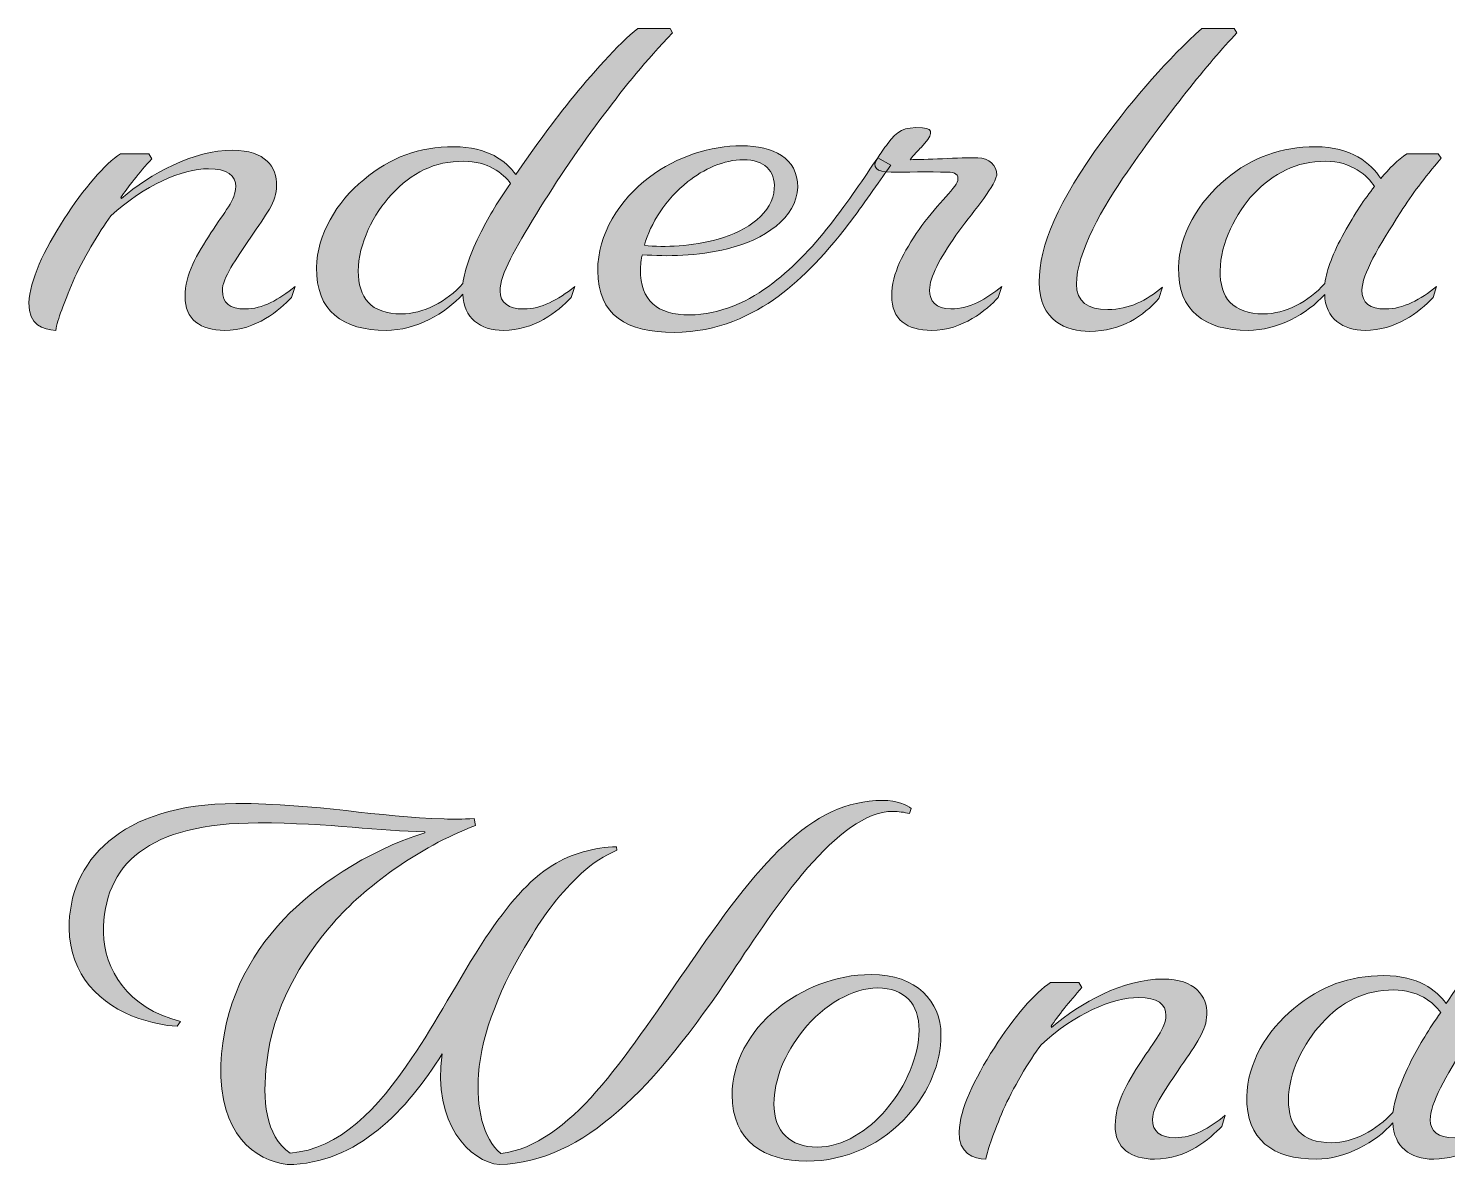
# Model space of a CAD drawing. Header units: millimetres. Extents: x 44.7 to 86, y -71.8 to -57.9.
# Drawn here: x 60.5 to 72.58, y -71.75 to -62.09 of the extents above; entities that cross this region are included whole.
import ezdxf

# ---------------------------------------------------------------- set-up
doc = ezdxf.new("R2010")
doc.units = ezdxf.units.MM
doc.header["$MEASUREMENT"] = 0
doc.layers.add('Layer 1', color=7, linetype='Continuous', lineweight=0)

msp = doc.modelspace()

# ---------------------------------------------------------------- hatches: boundary and pattern name
at = {"layer": 'Layer 1', "transparency": 33554687}
h = msp.add_hatch(color=250, dxfattribs=at)
h.dxf.hatch_style = 2
edge = h.paths.add_edge_path()
edge.add_spline(control_points=[(64.356, -63.82), (64.428, -63.68), (64.504, -63.553), (64.606, -63.409), (64.543, -63.321), (64.411, -63.219), (64.208, -63.219), (63.959, -63.219), (63.764, -63.316), (63.595, -63.502), (63.442, -63.663), (63.311, -63.921), (63.311, -64.154), (63.311, -64.378), (63.417, -64.518), (63.679, -64.518), (63.861, -64.518), (64.064, -64.412), (64.2, -64.26), (64.221, -64.129), (64.263, -64.006), (64.356, -63.82)], knot_values=[0, 0, 0, 0, 1, 1, 1, 2, 2, 2, 3, 3, 3, 4, 4, 4, 5, 5, 5, 6, 6, 6, 7, 7, 7, 7], degree=3, periodic=0)
edge = h.paths.add_edge_path()
edge.add_spline(control_points=[(63.548, -64.658), (63.176, -64.658), (62.952, -64.493), (62.956, -64.124), (62.96, -63.845), (63.125, -63.566), (63.358, -63.376), (63.586, -63.185), (63.827, -63.096), (64.124, -63.096), (64.416, -63.096), (64.568, -63.219), (64.652, -63.333), (64.784, -63.134), (64.936, -62.927), (65.114, -62.703), (65.287, -62.491), (65.524, -62.221), (65.689, -62.089), (65.689, -62.089), (65.964, -62.089), (65.964, -62.089), (65.964, -62.089), (65.985, -62.127), (65.985, -62.127), (65.757, -62.364), (65.579, -62.584), (65.406, -62.817), (65.198, -63.088), (65.004, -63.376), (64.826, -63.668), (64.648, -63.959), (64.517, -64.179), (64.517, -64.323), (64.517, -64.421), (64.585, -64.476), (64.72, -64.476), (64.868, -64.476), (65.008, -64.399), (65.152, -64.285), (65.152, -64.285), (65.122, -64.378), (65.122, -64.378), (65.008, -64.501), (64.801, -64.658), (64.547, -64.658), (64.344, -64.658), (64.208, -64.552), (64.2, -64.349), (64.056, -64.514), (63.798, -64.658), (63.548, -64.658)], knot_values=[0, 0, 0, 0, 1, 1, 1, 2, 2, 2, 3, 3, 3, 4, 4, 4, 5, 5, 5, 6, 6, 6, 7, 7, 7, 8, 8, 8, 9, 9, 9, 10, 10, 10, 11, 11, 11, 12, 12, 12, 13, 13, 13, 14, 14, 14, 15, 15, 15, 16, 16, 16, 17, 17, 17, 17], degree=3, periodic=0)
h = msp.add_hatch(color=250, dxfattribs=at)
h.dxf.hatch_style = 2
edge = h.paths.add_edge_path()
edge.add_spline(control_points=[(69.851, -63.312), (69.648, -63.6), (69.42, -64.002), (69.42, -64.264), (69.42, -64.416), (69.517, -64.48), (69.686, -64.48), (69.873, -64.48), (70.016, -64.404), (70.152, -64.29), (70.152, -64.29), (70.122, -64.387), (70.122, -64.387), (69.987, -64.535), (69.809, -64.666), (69.53, -64.666), (69.34, -64.666), (69.103, -64.581), (69.103, -64.247), (69.103, -63.934), (69.263, -63.566), (69.644, -63.041), (69.923, -62.661), (70.198, -62.352), (70.486, -62.089), (70.486, -62.089), (70.761, -62.089), (70.761, -62.089), (70.761, -62.089), (70.786, -62.127), (70.786, -62.127), (70.541, -62.386), (70.19, -62.821), (69.851, -63.312)], knot_values=[0, 0, 0, 0, 1, 1, 1, 2, 2, 2, 3, 3, 3, 4, 4, 4, 5, 5, 5, 6, 6, 6, 7, 7, 7, 8, 8, 8, 9, 9, 9, 10, 10, 10, 11, 11, 11, 11], degree=3, periodic=0)
h = msp.add_hatch(color=250, dxfattribs=at)
h.dxf.hatch_style = 2
edge = h.paths.add_edge_path()
edge.add_spline(control_points=[(67.731, -63.189), (67.752, -63.156), (67.782, -63.113), (67.816, -63.067), (67.892, -62.965), (67.947, -62.923), (68.112, -62.936), (68.217, -62.94), (68.192, -63.003), (68.099, -63.101), (68.074, -63.126), (68.036, -63.168), (68.006, -63.206), (68.112, -63.206), (68.442, -63.189), (68.581, -63.189), (68.679, -63.189), (68.742, -63.257), (68.742, -63.337), (68.717, -63.456), (68.522, -63.668), (68.395, -63.849), (68.26, -64.044), (68.171, -64.205), (68.171, -64.315), (68.171, -64.408), (68.222, -64.476), (68.353, -64.476), (68.514, -64.476), (68.653, -64.391), (68.785, -64.285), (68.785, -64.285), (68.755, -64.378), (68.755, -64.378), (68.658, -64.484), (68.45, -64.658), (68.188, -64.658), (67.976, -64.658), (67.849, -64.564), (67.849, -64.366), (67.849, -64.171), (67.951, -63.989), (68.082, -63.799), (68.209, -63.613), (68.391, -63.452), (68.412, -63.384), (68.416, -63.333), (68.395, -63.312), (68.319, -63.312), (68.179, -63.308), (67.947, -63.312), (67.845, -63.312), (67.718, -63.312), (67.672, -63.274), (67.731, -63.189)], knot_values=[0, 0, 0, 0, 1, 1, 1, 2, 2, 2, 3, 3, 3, 4, 4, 4, 5, 5, 5, 6, 6, 6, 7, 7, 7, 8, 8, 8, 9, 9, 9, 10, 10, 10, 11, 11, 11, 12, 12, 12, 13, 13, 13, 14, 14, 14, 15, 15, 15, 16, 16, 16, 17, 17, 17, 18, 18, 18, 18], degree=3, periodic=0)
h = msp.add_hatch(color=250, dxfattribs=at)
h.dxf.hatch_style = 2
edge = h.paths.add_edge_path()
edge.add_spline(control_points=[(61.838, -64.37), (61.838, -64.179), (61.939, -64.01), (62.058, -63.828), (62.172, -63.651), (62.269, -63.545), (62.269, -63.435), (62.269, -63.342), (62.197, -63.283), (62.036, -63.283), (61.816, -63.283), (61.491, -63.422), (61.207, -63.684), (61.106, -63.82), (60.962, -64.065), (60.886, -64.239), (60.805, -64.429), (60.755, -64.564), (60.737, -64.658), (60.632, -64.653), (60.505, -64.611), (60.509, -64.425), (60.517, -64.23), (60.636, -63.981), (60.809, -63.71), (60.97, -63.456), (61.161, -63.236), (61.287, -63.156), (61.287, -63.156), (61.529, -63.156), (61.529, -63.156), (61.529, -63.156), (61.554, -63.198), (61.554, -63.198), (61.448, -63.316), (61.347, -63.443), (61.292, -63.528), (61.292, -63.528), (61.296, -63.536), (61.296, -63.536), (61.546, -63.325), (61.905, -63.126), (62.244, -63.126), (62.519, -63.126), (62.62, -63.27), (62.616, -63.426), (62.616, -63.562), (62.527, -63.676), (62.396, -63.866), (62.269, -64.061), (62.155, -64.209), (62.155, -64.319), (62.155, -64.425), (62.218, -64.476), (62.35, -64.476), (62.498, -64.476), (62.637, -64.395), (62.773, -64.285), (62.773, -64.285), (62.743, -64.378), (62.743, -64.378), (62.641, -64.484), (62.447, -64.658), (62.172, -64.658), (61.973, -64.658), (61.833, -64.564), (61.838, -64.37)], knot_values=[0, 0, 0, 0, 1, 1, 1, 2, 2, 2, 3, 3, 3, 4, 4, 4, 5, 5, 5, 6, 6, 6, 7, 7, 7, 8, 8, 8, 9, 9, 9, 10, 10, 10, 11, 11, 11, 12, 12, 12, 13, 13, 13, 14, 14, 14, 15, 15, 15, 16, 16, 16, 17, 17, 17, 18, 18, 18, 19, 19, 19, 20, 20, 20, 21, 21, 21, 22, 22, 22, 22], degree=3, periodic=0)
h = msp.add_hatch(color=250, dxfattribs=at)
h.dxf.hatch_style = 2
edge = h.paths.add_edge_path()
edge.add_spline(control_points=[(65.745, -63.934), (65.915, -63.955), (66.152, -63.943), (66.372, -63.883), (66.625, -63.811), (66.841, -63.655), (66.85, -63.452), (66.858, -63.299), (66.765, -63.206), (66.587, -63.206), (66.427, -63.206), (66.245, -63.287), (66.114, -63.393), (65.927, -63.541), (65.796, -63.748), (65.745, -63.934)], knot_values=[0, 0, 0, 0, 1, 1, 1, 2, 2, 2, 3, 3, 3, 4, 4, 4, 5, 5, 5, 5], degree=3, periodic=0)
edge = h.paths.add_edge_path()
edge.add_spline(control_points=[(67.73, -63.189), (67.73, -63.189), (67.84, -63.253), (67.84, -63.253), (67.802, -63.308), (67.637, -63.545), (67.535, -63.684), (67.29, -64.014), (67.095, -64.205), (66.884, -64.37), (66.668, -64.526), (66.367, -64.675), (65.999, -64.675), (65.597, -64.675), (65.348, -64.531), (65.348, -64.15), (65.348, -63.841), (65.53, -63.545), (65.788, -63.355), (66.02, -63.177), (66.312, -63.088), (66.571, -63.088), (66.841, -63.088), (67.049, -63.189), (67.049, -63.439), (67.044, -63.701), (66.761, -63.887), (66.452, -63.964), (66.198, -64.027), (65.932, -64.031), (65.729, -64.014), (65.716, -64.048), (65.711, -64.112), (65.711, -64.141), (65.711, -64.404), (65.851, -64.526), (66.13, -64.526), (66.38, -64.526), (66.647, -64.408), (66.837, -64.256), (67.019, -64.116), (67.201, -63.926), (67.353, -63.722), (67.463, -63.583), (67.62, -63.355), (67.73, -63.189)], knot_values=[0, 0, 0, 0, 1, 1, 1, 2, 2, 2, 3, 3, 3, 4, 4, 4, 5, 5, 5, 6, 6, 6, 7, 7, 7, 8, 8, 8, 9, 9, 9, 10, 10, 10, 11, 11, 11, 12, 12, 12, 13, 13, 13, 14, 14, 14, 15, 15, 15, 15], degree=3, periodic=0)
h = msp.add_hatch(color=250, dxfattribs=at)
h.dxf.hatch_style = 2
edge = h.paths.add_edge_path()
edge.add_spline(control_points=[(71.54, -63.219), (71.291, -63.219), (71.096, -63.321), (70.927, -63.498), (70.779, -63.655), (70.643, -63.917), (70.643, -64.15), (70.639, -64.378), (70.749, -64.518), (71.012, -64.518), (71.194, -64.518), (71.397, -64.412), (71.532, -64.26), (71.553, -64.133), (71.6, -64.006), (71.697, -63.828), (71.79, -63.663), (71.87, -63.541), (71.955, -63.435), (71.904, -63.342), (71.756, -63.219), (71.54, -63.219)], knot_values=[0, 0, 0, 0, 1, 1, 1, 2, 2, 2, 3, 3, 3, 4, 4, 4, 5, 5, 5, 6, 6, 6, 7, 7, 7, 7], degree=3, periodic=0)
edge = h.paths.add_edge_path()
edge.add_spline(control_points=[(72.497, -63.156), (72.497, -63.156), (72.522, -63.194), (72.522, -63.194), (72.374, -63.367), (72.277, -63.498), (72.179, -63.651), (71.989, -63.947), (71.849, -64.184), (71.849, -64.315), (71.849, -64.425), (71.917, -64.476), (72.048, -64.476), (72.201, -64.476), (72.348, -64.395), (72.484, -64.285), (72.484, -64.285), (72.454, -64.378), (72.454, -64.378), (72.336, -64.505), (72.133, -64.658), (71.875, -64.658), (71.689, -64.658), (71.536, -64.556), (71.532, -64.353), (71.384, -64.518), (71.13, -64.658), (70.88, -64.658), (70.508, -64.658), (70.284, -64.493), (70.288, -64.124), (70.292, -63.845), (70.462, -63.562), (70.69, -63.371), (70.918, -63.185), (71.16, -63.096), (71.456, -63.096), (71.76, -63.096), (71.925, -63.236), (72.01, -63.367), (72.078, -63.283), (72.154, -63.206), (72.23, -63.156), (72.23, -63.156), (72.497, -63.156), (72.497, -63.156)], knot_values=[0, 0, 0, 0, 1, 1, 1, 2, 2, 2, 3, 3, 3, 4, 4, 4, 5, 5, 5, 6, 6, 6, 7, 7, 7, 8, 8, 8, 9, 9, 9, 10, 10, 10, 11, 11, 11, 12, 12, 12, 13, 13, 13, 14, 14, 14, 15, 15, 15, 15], degree=3, periodic=0)
h = msp.add_hatch(color=250, dxfattribs=at)
h.dxf.hatch_style = 2
edge = h.paths.add_edge_path()
edge.add_spline(control_points=[(61.144, -69.782), (61.149, -70.086), (61.343, -70.425), (61.8, -70.535), (61.8, -70.535), (61.771, -70.577), (61.771, -70.577), (61.66, -70.573), (61.546, -70.543), (61.445, -70.51), (61.11, -70.395), (60.857, -70.141), (60.852, -69.744), (60.844, -69.185), (61.284, -68.682), (62.27, -68.682), (62.972, -68.682), (63.476, -68.8), (64.043, -68.813), (64.115, -68.817), (64.195, -68.817), (64.297, -68.809), (64.297, -68.809), (64.309, -68.868), (64.309, -68.868), (63.814, -69.058), (63.361, -69.397), (63.099, -69.697), (62.816, -70.019), (62.583, -70.429), (62.532, -70.886), (62.494, -71.203), (62.519, -71.508), (62.731, -71.656), (63.154, -71.622), (63.476, -71.28), (63.768, -70.844), (63.966, -70.556), (64.161, -70.184), (64.394, -69.824), (64.584, -69.545), (64.758, -69.333), (64.965, -69.206), (65.117, -69.109), (65.325, -69.054), (65.507, -69.05), (65.507, -69.05), (65.511, -69.079), (65.511, -69.079), (65.405, -69.126), (65.304, -69.189), (65.21, -69.274), (65.041, -69.435), (64.885, -69.63), (64.77, -69.833), (64.525, -70.226), (64.356, -70.641), (64.335, -70.983), (64.313, -71.267), (64.368, -71.529), (64.525, -71.66), (65.117, -71.58), (65.57, -70.856), (66.099, -70.091), (66.717, -69.189), (67.157, -68.656), (67.77, -68.656), (67.897, -68.656), (67.982, -68.694), (68.015, -68.724), (68.015, -68.724), (67.999, -68.766), (67.999, -68.766), (67.956, -68.758), (67.906, -68.749), (67.859, -68.749), (67.393, -68.749), (66.852, -69.57), (66.492, -70.116), (65.828, -71.106), (65.236, -71.728), (64.512, -71.753), (64.263, -71.732), (63.937, -71.402), (64.026, -70.81), (63.729, -71.284), (63.306, -71.749), (62.706, -71.753), (62.435, -71.719), (62.122, -71.495), (62.143, -70.903), (62.16, -70.404), (62.371, -69.989), (62.68, -69.663), (62.93, -69.401), (63.37, -69.088), (63.878, -68.931), (63.878, -68.931), (63.878, -68.923), (63.878, -68.923), (63.505, -68.919), (63.074, -68.847), (62.46, -68.847), (61.525, -68.847), (61.14, -69.198), (61.144, -69.782)], knot_values=[0, 0, 0, 0, 1, 1, 1, 2, 2, 2, 3, 3, 3, 4, 4, 4, 5, 5, 5, 6, 6, 6, 7, 7, 7, 8, 8, 8, 9, 9, 9, 10, 10, 10, 11, 11, 11, 12, 12, 12, 13, 13, 13, 14, 14, 14, 15, 15, 15, 16, 16, 16, 17, 17, 17, 18, 18, 18, 19, 19, 19, 20, 20, 20, 21, 21, 21, 22, 22, 22, 23, 23, 23, 24, 24, 24, 25, 25, 25, 26, 26, 26, 27, 27, 27, 28, 28, 28, 29, 29, 29, 30, 30, 30, 31, 31, 31, 32, 32, 32, 33, 33, 33, 34, 34, 34, 35, 35, 35, 35], degree=3, periodic=0)
h = msp.add_hatch(color=250, dxfattribs=at)
h.dxf.hatch_style = 2
edge = h.paths.add_edge_path()
edge.add_spline(control_points=[(72.269, -70.869), (72.341, -70.73), (72.417, -70.603), (72.519, -70.459), (72.455, -70.37), (72.324, -70.268), (72.121, -70.268), (71.871, -70.268), (71.677, -70.366), (71.507, -70.552), (71.355, -70.713), (71.224, -70.971), (71.224, -71.203), (71.224, -71.428), (71.33, -71.567), (71.592, -71.567), (71.774, -71.567), (71.977, -71.461), (72.112, -71.309), (72.134, -71.178), (72.176, -71.055), (72.269, -70.869)], knot_values=[0, 0, 0, 0, 1, 1, 1, 2, 2, 2, 3, 3, 3, 4, 4, 4, 5, 5, 5, 6, 6, 6, 7, 7, 7, 7], degree=3, periodic=0)
edge = h.paths.add_edge_path()
edge.add_spline(control_points=[(71.461, -71.707), (71.089, -71.707), (70.864, -71.542), (70.869, -71.174), (70.873, -70.895), (71.038, -70.615), (71.27, -70.425), (71.499, -70.234), (71.74, -70.146), (72.036, -70.146), (72.328, -70.146), (72.481, -70.268), (72.565, -70.383), (72.696, -70.184), (72.849, -69.976), (73.026, -69.752), (73.2, -69.541), (73.437, -69.27), (73.602, -69.139), (73.602, -69.139), (73.877, -69.139), (73.877, -69.139), (73.877, -69.139), (73.898, -69.177), (73.898, -69.177), (73.669, -69.414), (73.492, -69.634), (73.318, -69.866), (73.111, -70.137), (72.916, -70.425), (72.739, -70.717), (72.561, -71.009), (72.43, -71.229), (72.43, -71.373), (72.43, -71.47), (72.497, -71.525), (72.633, -71.525), (72.781, -71.525), (72.92, -71.449), (73.064, -71.334), (73.064, -71.334), (73.035, -71.428), (73.035, -71.428), (72.92, -71.55), (72.713, -71.707), (72.459, -71.707), (72.256, -71.707), (72.121, -71.601), (72.112, -71.398), (71.969, -71.563), (71.71, -71.707), (71.461, -71.707)], knot_values=[0, 0, 0, 0, 1, 1, 1, 2, 2, 2, 3, 3, 3, 4, 4, 4, 5, 5, 5, 6, 6, 6, 7, 7, 7, 8, 8, 8, 9, 9, 9, 10, 10, 10, 11, 11, 11, 12, 12, 12, 13, 13, 13, 14, 14, 14, 15, 15, 15, 16, 16, 16, 17, 17, 17, 17], degree=3, periodic=0)
h = msp.add_hatch(color=250, dxfattribs=at)
h.dxf.hatch_style = 2
edge = h.paths.add_edge_path()
edge.add_spline(control_points=[(67.727, -70.251), (67.524, -70.251), (67.274, -70.387), (67.092, -70.615), (66.94, -70.806), (66.847, -71.03), (66.847, -71.237), (66.847, -71.474), (66.986, -71.605), (67.215, -71.605), (67.431, -71.605), (67.651, -71.466), (67.803, -71.284), (67.972, -71.085), (68.082, -70.823), (68.082, -70.611), (68.082, -70.387), (67.96, -70.251), (67.727, -70.251)], knot_values=[0, 0, 0, 0, 1, 1, 1, 2, 2, 2, 3, 3, 3, 4, 4, 4, 5, 5, 5, 6, 6, 6, 6], degree=3, periodic=0)
edge = h.paths.add_edge_path()
edge.add_spline(control_points=[(66.491, -71.161), (66.491, -70.895), (66.635, -70.619), (66.868, -70.433), (67.084, -70.256), (67.367, -70.137), (67.676, -70.137), (68.061, -70.137), (68.268, -70.366), (68.268, -70.649), (68.268, -70.895), (68.163, -71.136), (67.993, -71.326), (67.778, -71.576), (67.464, -71.724), (67.126, -71.724), (66.766, -71.724), (66.491, -71.554), (66.491, -71.161)], knot_values=[0, 0, 0, 0, 1, 1, 1, 2, 2, 2, 3, 3, 3, 4, 4, 4, 5, 5, 5, 6, 6, 6, 6], degree=3, periodic=0)
h = msp.add_hatch(color=250, dxfattribs=at)
h.dxf.hatch_style = 2
edge = h.paths.add_edge_path()
edge.add_spline(control_points=[(69.75, -71.419), (69.75, -71.229), (69.852, -71.06), (69.97, -70.877), (70.084, -70.7), (70.182, -70.594), (70.182, -70.484), (70.182, -70.391), (70.11, -70.332), (69.949, -70.332), (69.729, -70.332), (69.403, -70.471), (69.12, -70.734), (69.018, -70.869), (68.874, -71.115), (68.798, -71.288), (68.718, -71.478), (68.667, -71.614), (68.65, -71.707), (68.544, -71.703), (68.417, -71.66), (68.422, -71.474), (68.43, -71.28), (68.549, -71.03), (68.722, -70.759), (68.883, -70.505), (69.073, -70.285), (69.2, -70.205), (69.2, -70.205), (69.441, -70.205), (69.441, -70.205), (69.441, -70.205), (69.467, -70.247), (69.467, -70.247), (69.361, -70.366), (69.259, -70.493), (69.204, -70.577), (69.204, -70.577), (69.209, -70.586), (69.209, -70.586), (69.458, -70.374), (69.818, -70.175), (70.156, -70.175), (70.431, -70.175), (70.533, -70.319), (70.529, -70.476), (70.529, -70.611), (70.44, -70.725), (70.309, -70.916), (70.182, -71.11), (70.068, -71.258), (70.068, -71.368), (70.068, -71.474), (70.131, -71.525), (70.262, -71.525), (70.41, -71.525), (70.55, -71.445), (70.685, -71.334), (70.685, -71.334), (70.656, -71.428), (70.656, -71.428), (70.554, -71.533), (70.36, -71.707), (70.084, -71.707), (69.886, -71.707), (69.746, -71.614), (69.75, -71.419)], knot_values=[0, 0, 0, 0, 1, 1, 1, 2, 2, 2, 3, 3, 3, 4, 4, 4, 5, 5, 5, 6, 6, 6, 7, 7, 7, 8, 8, 8, 9, 9, 9, 10, 10, 10, 11, 11, 11, 12, 12, 12, 13, 13, 13, 14, 14, 14, 15, 15, 15, 16, 16, 16, 17, 17, 17, 18, 18, 18, 19, 19, 19, 20, 20, 20, 21, 21, 21, 22, 22, 22, 22], degree=3, periodic=0)

# ---------------------------------------------------------------- linework, layer by layer
at = {"layer": 'Layer 1'}
for points, knots in [([(63.548, -64.658), (63.176, -64.658), (62.952, -64.493), (62.956, -64.124), (62.96, -63.845), (63.125, -63.566), (63.358, -63.376), (63.586, -63.185), (63.827, -63.096), (64.124, -63.096), (64.416, -63.096), (64.568, -63.219), (64.652, -63.333), (64.784, -63.134), (64.936, -62.927), (65.114, -62.703), (65.287, -62.491), (65.524, -62.221), (65.689, -62.089), (65.689, -62.089), (65.964, -62.089), (65.964, -62.089), (65.964, -62.089), (65.985, -62.127), (65.985, -62.127), (65.757, -62.364), (65.579, -62.584), (65.406, -62.817), (65.198, -63.088), (65.004, -63.376), (64.826, -63.668), (64.648, -63.959), (64.517, -64.179), (64.517, -64.323), (64.517, -64.421), (64.585, -64.476), (64.72, -64.476), (64.868, -64.476), (65.008, -64.399), (65.152, -64.285), (65.152, -64.285), (65.122, -64.378), (65.122, -64.378), (65.008, -64.501), (64.801, -64.658), (64.547, -64.658), (64.344, -64.658), (64.208, -64.552), (64.2, -64.349), (64.056, -64.514), (63.798, -64.658), (63.548, -64.658)], [0, 0, 0, 0, 1, 1, 1, 2, 2, 2, 3, 3, 3, 4, 4, 4, 5, 5, 5, 6, 6, 6, 7, 7, 7, 8, 8, 8, 9, 9, 9, 10, 10, 10, 11, 11, 11, 12, 12, 12, 13, 13, 13, 14, 14, 14, 15, 15, 15, 16, 16, 16, 17, 17, 17, 17]), ([(69.851, -63.312), (69.648, -63.6), (69.42, -64.002), (69.42, -64.264), (69.42, -64.416), (69.517, -64.48), (69.686, -64.48), (69.873, -64.48), (70.016, -64.404), (70.152, -64.29), (70.152, -64.29), (70.122, -64.387), (70.122, -64.387), (69.987, -64.535), (69.809, -64.666), (69.53, -64.666), (69.34, -64.666), (69.103, -64.581), (69.103, -64.247), (69.103, -63.934), (69.263, -63.566), (69.644, -63.041), (69.923, -62.661), (70.198, -62.352), (70.486, -62.089), (70.486, -62.089), (70.761, -62.089), (70.761, -62.089), (70.761, -62.089), (70.786, -62.127), (70.786, -62.127), (70.541, -62.386), (70.19, -62.821), (69.851, -63.312)], [0, 0, 0, 0, 1, 1, 1, 2, 2, 2, 3, 3, 3, 4, 4, 4, 5, 5, 5, 6, 6, 6, 7, 7, 7, 8, 8, 8, 9, 9, 9, 10, 10, 10, 11, 11, 11, 11]), ([(67.731, -63.189), (67.752, -63.156), (67.782, -63.113), (67.816, -63.067), (67.892, -62.965), (67.947, -62.923), (68.112, -62.936), (68.217, -62.94), (68.192, -63.003), (68.099, -63.101), (68.074, -63.126), (68.036, -63.168), (68.006, -63.206), (68.112, -63.206), (68.442, -63.189), (68.581, -63.189), (68.679, -63.189), (68.742, -63.257), (68.742, -63.337), (68.717, -63.456), (68.522, -63.668), (68.395, -63.849), (68.26, -64.044), (68.171, -64.205), (68.171, -64.315), (68.171, -64.408), (68.222, -64.476), (68.353, -64.476), (68.514, -64.476), (68.653, -64.391), (68.785, -64.285), (68.785, -64.285), (68.755, -64.378), (68.755, -64.378), (68.658, -64.484), (68.45, -64.658), (68.188, -64.658), (67.976, -64.658), (67.849, -64.564), (67.849, -64.366), (67.849, -64.171), (67.951, -63.989), (68.082, -63.799), (68.209, -63.613), (68.391, -63.452), (68.412, -63.384), (68.416, -63.333), (68.395, -63.312), (68.319, -63.312), (68.179, -63.308), (67.947, -63.312), (67.845, -63.312), (67.718, -63.312), (67.672, -63.274), (67.731, -63.189)], [0, 0, 0, 0, 1, 1, 1, 2, 2, 2, 3, 3, 3, 4, 4, 4, 5, 5, 5, 6, 6, 6, 7, 7, 7, 8, 8, 8, 9, 9, 9, 10, 10, 10, 11, 11, 11, 12, 12, 12, 13, 13, 13, 14, 14, 14, 15, 15, 15, 16, 16, 16, 17, 17, 17, 18, 18, 18, 18]), ([(61.838, -64.37), (61.838, -64.179), (61.939, -64.01), (62.058, -63.828), (62.172, -63.651), (62.269, -63.545), (62.269, -63.435), (62.269, -63.342), (62.197, -63.283), (62.036, -63.283), (61.816, -63.283), (61.491, -63.422), (61.207, -63.684), (61.106, -63.82), (60.962, -64.065), (60.886, -64.239), (60.805, -64.429), (60.755, -64.564), (60.737, -64.658), (60.632, -64.653), (60.505, -64.611), (60.509, -64.425), (60.517, -64.23), (60.636, -63.981), (60.809, -63.71), (60.97, -63.456), (61.161, -63.236), (61.287, -63.156), (61.287, -63.156), (61.529, -63.156), (61.529, -63.156), (61.529, -63.156), (61.554, -63.198), (61.554, -63.198), (61.448, -63.316), (61.347, -63.443), (61.292, -63.528), (61.292, -63.528), (61.296, -63.536), (61.296, -63.536), (61.546, -63.325), (61.905, -63.126), (62.244, -63.126), (62.519, -63.126), (62.62, -63.27), (62.616, -63.426), (62.616, -63.562), (62.527, -63.676), (62.396, -63.866), (62.269, -64.061), (62.155, -64.209), (62.155, -64.319), (62.155, -64.425), (62.218, -64.476), (62.35, -64.476), (62.498, -64.476), (62.637, -64.395), (62.773, -64.285), (62.773, -64.285), (62.743, -64.378), (62.743, -64.378), (62.641, -64.484), (62.447, -64.658), (62.172, -64.658), (61.973, -64.658), (61.833, -64.564), (61.838, -64.37)], [0, 0, 0, 0, 1, 1, 1, 2, 2, 2, 3, 3, 3, 4, 4, 4, 5, 5, 5, 6, 6, 6, 7, 7, 7, 8, 8, 8, 9, 9, 9, 10, 10, 10, 11, 11, 11, 12, 12, 12, 13, 13, 13, 14, 14, 14, 15, 15, 15, 16, 16, 16, 17, 17, 17, 18, 18, 18, 19, 19, 19, 20, 20, 20, 21, 21, 21, 22, 22, 22, 22]), ([(67.73, -63.189), (67.73, -63.189), (67.84, -63.253), (67.84, -63.253), (67.802, -63.308), (67.637, -63.545), (67.535, -63.684), (67.29, -64.014), (67.095, -64.205), (66.884, -64.37), (66.668, -64.526), (66.367, -64.675), (65.999, -64.675), (65.597, -64.675), (65.348, -64.531), (65.348, -64.15), (65.348, -63.841), (65.53, -63.545), (65.788, -63.355), (66.02, -63.177), (66.312, -63.088), (66.571, -63.088), (66.841, -63.088), (67.049, -63.189), (67.049, -63.439), (67.044, -63.701), (66.761, -63.887), (66.452, -63.964), (66.198, -64.027), (65.932, -64.031), (65.729, -64.014), (65.716, -64.048), (65.711, -64.112), (65.711, -64.141), (65.711, -64.404), (65.851, -64.526), (66.13, -64.526), (66.38, -64.526), (66.647, -64.408), (66.837, -64.256), (67.019, -64.116), (67.201, -63.926), (67.353, -63.722), (67.463, -63.583), (67.62, -63.355), (67.73, -63.189)], [0, 0, 0, 0, 1, 1, 1, 2, 2, 2, 3, 3, 3, 4, 4, 4, 5, 5, 5, 6, 6, 6, 7, 7, 7, 8, 8, 8, 9, 9, 9, 10, 10, 10, 11, 11, 11, 12, 12, 12, 13, 13, 13, 14, 14, 14, 15, 15, 15, 15]), ([(72.497, -63.156), (72.497, -63.156), (72.522, -63.194), (72.522, -63.194), (72.374, -63.367), (72.277, -63.498), (72.179, -63.651), (71.989, -63.947), (71.849, -64.184), (71.849, -64.315), (71.849, -64.425), (71.917, -64.476), (72.048, -64.476), (72.201, -64.476), (72.348, -64.395), (72.484, -64.285), (72.484, -64.285), (72.454, -64.378), (72.454, -64.378), (72.336, -64.505), (72.133, -64.658), (71.875, -64.658), (71.689, -64.658), (71.536, -64.556), (71.532, -64.353), (71.384, -64.518), (71.13, -64.658), (70.88, -64.658), (70.508, -64.658), (70.284, -64.493), (70.288, -64.124), (70.292, -63.845), (70.462, -63.562), (70.69, -63.371), (70.918, -63.185), (71.16, -63.096), (71.456, -63.096), (71.76, -63.096), (71.925, -63.236), (72.01, -63.367), (72.078, -63.283), (72.154, -63.206), (72.23, -63.156), (72.23, -63.156), (72.497, -63.156), (72.497, -63.156)], [0, 0, 0, 0, 1, 1, 1, 2, 2, 2, 3, 3, 3, 4, 4, 4, 5, 5, 5, 6, 6, 6, 7, 7, 7, 8, 8, 8, 9, 9, 9, 10, 10, 10, 11, 11, 11, 12, 12, 12, 13, 13, 13, 14, 14, 14, 15, 15, 15, 15]), ([(64.356, -63.82), (64.428, -63.68), (64.504, -63.553), (64.606, -63.409), (64.543, -63.321), (64.411, -63.219), (64.208, -63.219), (63.959, -63.219), (63.764, -63.316), (63.595, -63.502), (63.442, -63.663), (63.311, -63.921), (63.311, -64.154), (63.311, -64.378), (63.417, -64.518), (63.679, -64.518), (63.861, -64.518), (64.064, -64.412), (64.2, -64.26), (64.221, -64.129), (64.263, -64.006), (64.356, -63.82)], [0, 0, 0, 0, 1, 1, 1, 2, 2, 2, 3, 3, 3, 4, 4, 4, 5, 5, 5, 6, 6, 6, 7, 7, 7, 7]), ([(65.745, -63.934), (65.915, -63.955), (66.152, -63.943), (66.372, -63.883), (66.625, -63.811), (66.841, -63.655), (66.85, -63.452), (66.858, -63.299), (66.765, -63.206), (66.587, -63.206), (66.427, -63.206), (66.245, -63.287), (66.114, -63.393), (65.927, -63.541), (65.796, -63.748), (65.745, -63.934)], [0, 0, 0, 0, 1, 1, 1, 2, 2, 2, 3, 3, 3, 4, 4, 4, 5, 5, 5, 5]), ([(71.54, -63.219), (71.291, -63.219), (71.096, -63.321), (70.927, -63.498), (70.779, -63.655), (70.643, -63.917), (70.643, -64.15), (70.639, -64.378), (70.749, -64.518), (71.012, -64.518), (71.194, -64.518), (71.397, -64.412), (71.532, -64.26), (71.553, -64.133), (71.6, -64.006), (71.697, -63.828), (71.79, -63.663), (71.87, -63.541), (71.955, -63.435), (71.904, -63.342), (71.756, -63.219), (71.54, -63.219)], [0, 0, 0, 0, 1, 1, 1, 2, 2, 2, 3, 3, 3, 4, 4, 4, 5, 5, 5, 6, 6, 6, 7, 7, 7, 7]), ([(61.144, -69.782), (61.149, -70.086), (61.343, -70.425), (61.8, -70.535), (61.8, -70.535), (61.771, -70.577), (61.771, -70.577), (61.66, -70.573), (61.546, -70.543), (61.445, -70.51), (61.11, -70.395), (60.857, -70.141), (60.852, -69.744), (60.844, -69.185), (61.284, -68.682), (62.27, -68.682), (62.972, -68.682), (63.476, -68.8), (64.043, -68.813), (64.115, -68.817), (64.195, -68.817), (64.297, -68.809), (64.297, -68.809), (64.309, -68.868), (64.309, -68.868), (63.814, -69.058), (63.361, -69.397), (63.099, -69.697), (62.816, -70.019), (62.583, -70.429), (62.532, -70.886), (62.494, -71.203), (62.519, -71.508), (62.731, -71.656), (63.154, -71.622), (63.476, -71.28), (63.768, -70.844), (63.966, -70.556), (64.161, -70.184), (64.394, -69.824), (64.584, -69.545), (64.758, -69.333), (64.965, -69.206), (65.117, -69.109), (65.325, -69.054), (65.507, -69.05), (65.507, -69.05), (65.511, -69.079), (65.511, -69.079), (65.405, -69.126), (65.304, -69.189), (65.21, -69.274), (65.041, -69.435), (64.885, -69.63), (64.77, -69.833), (64.525, -70.226), (64.356, -70.641), (64.335, -70.983), (64.313, -71.267), (64.368, -71.529), (64.525, -71.66), (65.117, -71.58), (65.57, -70.856), (66.099, -70.091), (66.717, -69.189), (67.157, -68.656), (67.77, -68.656), (67.897, -68.656), (67.982, -68.694), (68.015, -68.724), (68.015, -68.724), (67.999, -68.766), (67.999, -68.766), (67.956, -68.758), (67.906, -68.749), (67.859, -68.749), (67.393, -68.749), (66.852, -69.57), (66.492, -70.116), (65.828, -71.106), (65.236, -71.728), (64.512, -71.753), (64.263, -71.732), (63.937, -71.402), (64.026, -70.81), (63.729, -71.284), (63.306, -71.749), (62.706, -71.753), (62.435, -71.719), (62.122, -71.495), (62.143, -70.903), (62.16, -70.404), (62.371, -69.989), (62.68, -69.663), (62.93, -69.401), (63.37, -69.088), (63.878, -68.931), (63.878, -68.931), (63.878, -68.923), (63.878, -68.923), (63.505, -68.919), (63.074, -68.847), (62.46, -68.847), (61.525, -68.847), (61.14, -69.198), (61.144, -69.782)], [0, 0, 0, 0, 1, 1, 1, 2, 2, 2, 3, 3, 3, 4, 4, 4, 5, 5, 5, 6, 6, 6, 7, 7, 7, 8, 8, 8, 9, 9, 9, 10, 10, 10, 11, 11, 11, 12, 12, 12, 13, 13, 13, 14, 14, 14, 15, 15, 15, 16, 16, 16, 17, 17, 17, 18, 18, 18, 19, 19, 19, 20, 20, 20, 21, 21, 21, 22, 22, 22, 23, 23, 23, 24, 24, 24, 25, 25, 25, 26, 26, 26, 27, 27, 27, 28, 28, 28, 29, 29, 29, 30, 30, 30, 31, 31, 31, 32, 32, 32, 33, 33, 33, 34, 34, 34, 35, 35, 35, 35]), ([(71.461, -71.707), (71.089, -71.707), (70.864, -71.542), (70.869, -71.174), (70.873, -70.895), (71.038, -70.615), (71.27, -70.425), (71.499, -70.234), (71.74, -70.146), (72.036, -70.146), (72.328, -70.146), (72.481, -70.268), (72.565, -70.383), (72.696, -70.184), (72.849, -69.976), (73.026, -69.752), (73.2, -69.541), (73.437, -69.27), (73.602, -69.139), (73.602, -69.139), (73.877, -69.139), (73.877, -69.139), (73.877, -69.139), (73.898, -69.177), (73.898, -69.177), (73.669, -69.414), (73.492, -69.634), (73.318, -69.866), (73.111, -70.137), (72.916, -70.425), (72.739, -70.717), (72.561, -71.009), (72.43, -71.229), (72.43, -71.373), (72.43, -71.47), (72.497, -71.525), (72.633, -71.525), (72.781, -71.525), (72.92, -71.449), (73.064, -71.334), (73.064, -71.334), (73.035, -71.428), (73.035, -71.428), (72.92, -71.55), (72.713, -71.707), (72.459, -71.707), (72.256, -71.707), (72.121, -71.601), (72.112, -71.398), (71.969, -71.563), (71.71, -71.707), (71.461, -71.707)], [0, 0, 0, 0, 1, 1, 1, 2, 2, 2, 3, 3, 3, 4, 4, 4, 5, 5, 5, 6, 6, 6, 7, 7, 7, 8, 8, 8, 9, 9, 9, 10, 10, 10, 11, 11, 11, 12, 12, 12, 13, 13, 13, 14, 14, 14, 15, 15, 15, 16, 16, 16, 17, 17, 17, 17]), ([(66.491, -71.161), (66.491, -70.895), (66.635, -70.619), (66.868, -70.433), (67.084, -70.256), (67.367, -70.137), (67.676, -70.137), (68.061, -70.137), (68.268, -70.366), (68.268, -70.649), (68.268, -70.895), (68.163, -71.136), (67.993, -71.326), (67.778, -71.576), (67.464, -71.724), (67.126, -71.724), (66.766, -71.724), (66.491, -71.554), (66.491, -71.161)], [0, 0, 0, 0, 1, 1, 1, 2, 2, 2, 3, 3, 3, 4, 4, 4, 5, 5, 5, 6, 6, 6, 6]), ([(67.727, -70.251), (67.524, -70.251), (67.274, -70.387), (67.092, -70.615), (66.94, -70.806), (66.847, -71.03), (66.847, -71.237), (66.847, -71.474), (66.986, -71.605), (67.215, -71.605), (67.431, -71.605), (67.651, -71.466), (67.803, -71.284), (67.972, -71.085), (68.082, -70.823), (68.082, -70.611), (68.082, -70.387), (67.96, -70.251), (67.727, -70.251)], [0, 0, 0, 0, 1, 1, 1, 2, 2, 2, 3, 3, 3, 4, 4, 4, 5, 5, 5, 6, 6, 6, 6]), ([(69.75, -71.419), (69.75, -71.229), (69.852, -71.06), (69.97, -70.877), (70.084, -70.7), (70.182, -70.594), (70.182, -70.484), (70.182, -70.391), (70.11, -70.332), (69.949, -70.332), (69.729, -70.332), (69.403, -70.471), (69.12, -70.734), (69.018, -70.869), (68.874, -71.115), (68.798, -71.288), (68.718, -71.478), (68.667, -71.614), (68.65, -71.707), (68.544, -71.703), (68.417, -71.66), (68.422, -71.474), (68.43, -71.28), (68.549, -71.03), (68.722, -70.759), (68.883, -70.505), (69.073, -70.285), (69.2, -70.205), (69.2, -70.205), (69.441, -70.205), (69.441, -70.205), (69.441, -70.205), (69.467, -70.247), (69.467, -70.247), (69.361, -70.366), (69.259, -70.493), (69.204, -70.577), (69.204, -70.577), (69.209, -70.586), (69.209, -70.586), (69.458, -70.374), (69.818, -70.175), (70.156, -70.175), (70.431, -70.175), (70.533, -70.319), (70.529, -70.476), (70.529, -70.611), (70.44, -70.725), (70.309, -70.916), (70.182, -71.11), (70.068, -71.258), (70.068, -71.368), (70.068, -71.474), (70.131, -71.525), (70.262, -71.525), (70.41, -71.525), (70.55, -71.445), (70.685, -71.334), (70.685, -71.334), (70.656, -71.428), (70.656, -71.428), (70.554, -71.533), (70.36, -71.707), (70.084, -71.707), (69.886, -71.707), (69.746, -71.614), (69.75, -71.419)], [0, 0, 0, 0, 1, 1, 1, 2, 2, 2, 3, 3, 3, 4, 4, 4, 5, 5, 5, 6, 6, 6, 7, 7, 7, 8, 8, 8, 9, 9, 9, 10, 10, 10, 11, 11, 11, 12, 12, 12, 13, 13, 13, 14, 14, 14, 15, 15, 15, 16, 16, 16, 17, 17, 17, 18, 18, 18, 19, 19, 19, 20, 20, 20, 21, 21, 21, 22, 22, 22, 22]), ([(72.269, -70.869), (72.341, -70.73), (72.417, -70.603), (72.519, -70.459), (72.455, -70.37), (72.324, -70.268), (72.121, -70.268), (71.871, -70.268), (71.677, -70.366), (71.507, -70.552), (71.355, -70.713), (71.224, -70.971), (71.224, -71.203), (71.224, -71.428), (71.33, -71.567), (71.592, -71.567), (71.774, -71.567), (71.977, -71.461), (72.112, -71.309), (72.134, -71.178), (72.176, -71.055), (72.269, -70.869)], [0, 0, 0, 0, 1, 1, 1, 2, 2, 2, 3, 3, 3, 4, 4, 4, 5, 5, 5, 6, 6, 6, 7, 7, 7, 7])]:
    msp.add_open_spline(points, degree=3, knots=knots, dxfattribs=at)

doc.saveas('drawing.dxf')
